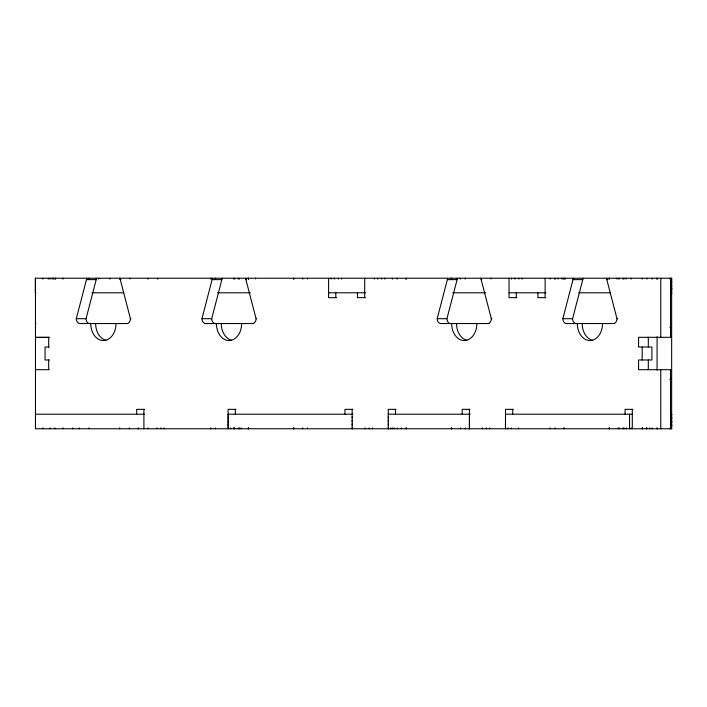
<?xml version="1.0" encoding="UTF-8"?>
<svg xmlns="http://www.w3.org/2000/svg" width="707" height="707" viewBox="0 0 707 707"><rect width="100%" height="100%" fill="white"/><g stroke="black" fill="none" stroke-linecap="round" stroke-linejoin="round"><path stroke-width="1.06" d="M35.474 426.348L35.474 425.128M35.474 422.698L35.474 421.487M35.474 419.057L35.474 417.846M35.474 415.416L35.474 414.205L144.608 414.205M35.474 294.006L35.474 292.795M35.474 290.365L35.474 289.154M35.474 286.724L35.474 285.513M35.474 283.083L35.474 281.872M35.474 279.442L35.474 278.222L35.474 428.769L671.65 428.769L671.65 278.222L35.35 278.222L35.35 292.795L35.96 292.795M228.122 427.558L228.122 428.769L228.122 409.344L236.041 409.344M228.122 423.917L228.122 426.348M228.122 420.276L228.122 422.698M228.122 416.635L228.122 419.057M328.596 278.222L328.596 297.656L336.426 297.656M338.344 279.141L338.344 278.222M352.174 427.558L352.174 428.769L352.174 409.344M352.174 425.128L352.174 423.917M352.174 421.487L352.174 420.276M352.174 417.846L352.174 416.635M374.436 279.141L374.436 278.222M388.258 427.558L388.258 428.769L388.258 409.344L396.088 409.344M388.258 425.128L388.258 423.917M388.258 421.487L388.258 420.276M388.258 417.846L388.258 416.635M469.404 427.558L469.404 428.769L469.404 409.344M469.404 425.128L469.404 423.917M469.404 421.487L469.404 420.276M469.404 417.846L469.404 416.635M505.496 427.558L505.496 428.769L505.496 409.344L513.326 409.344M505.496 425.128L505.496 423.917M505.496 421.487L505.496 420.276M505.496 417.846L505.496 416.635M509.04 278.222L509.04 297.656L516.87 297.656M518.788 279.141L518.788 278.222M554.88 279.141L554.88 278.222M648.31 369.69L648.319 359.978M671.65 290.365L671.65 287.943L671.65 289.154M671.65 286.724L671.65 284.294M671.65 283.083L671.65 280.652M671.65 279.442L671.65 278.222M671.65 294.006L671.65 291.584M671.65 428.769L671.65 427.859M671.65 425.128L671.65 426.038L671.65 424.218M671.65 420.577L671.65 422.397L671.65 421.036M671.65 417.846L671.65 418.756L671.65 416.936M657.077 428.318L657.077 428.769L657.077 427.859L657.13 428.769M127.773 323.55L79.909 323.55A4.861 3.606 -90 0 1 76.303 318.698L86.466 279.618A4.861 3.615 -90 0 0 86.616 278.222M89.656 323.55A4.861 3.606 -90 0 1 86.051 318.698L96.214 279.618A4.861 3.615 -90 0 0 96.364 278.222M253.698 323.55L205.56 323.55A4.861 3.606 -90 0 1 201.955 318.698L212.118 279.618A4.861 3.615 -90 0 0 212.268 278.222M215.308 323.55A4.861 3.606 -90 0 1 211.702 318.698L221.865 279.618A4.861 3.615 -90 0 0 222.016 278.222M488.935 323.55L440.806 323.55A4.861 3.606 -90 0 1 437.191 318.698L447.354 279.618A4.861 3.615 -90 0 0 447.504 278.222M450.553 323.55A4.861 3.606 -90 0 1 446.939 318.698L457.102 279.618A4.861 3.615 -90 0 0 457.261 278.222M614.595 323.55L566.457 323.55A4.861 3.606 -90 0 1 562.852 318.698L573.015 279.618A4.861 3.615 90 0 0 573.165 278.222M576.205 323.55A4.861 3.606 -90 0 1 572.599 318.698L582.762 279.618A4.861 3.615 -90 0 0 582.913 278.222M86.466 279.618L96.214 279.618M120.119 278.222A4.861 3.606 90 0 0 120.27 279.618L120.879 279.618M212.118 279.618L221.865 279.618M245.771 278.222A4.861 3.606 90 0 0 245.921 279.618L246.531 279.618M447.354 279.618L457.102 279.618M481.007 278.222A4.861 3.606 90 0 0 481.167 279.618L481.767 279.618M573.015 279.618L582.762 279.618M606.668 278.222A4.861 3.606 90 0 0 606.818 279.618L607.428 279.618M91.998 292.795L123.698 292.795M217.509 292.795L250.366 292.795M328.596 292.795L365.501 292.795M452.701 292.795L485.576 292.795M509.04 292.795L545.945 292.795M578.688 292.795L610.406 292.795M365.386 297.656L357.468 297.656L357.468 292.795M545.742 297.656L537.912 297.656L537.912 292.795M76.303 318.698L86.051 318.698M126.827 323.55A4.861 3.606 -90 0 0 130.433 318.698L131.042 318.698M201.955 318.698L211.702 318.698M252.479 323.55A4.861 3.606 90 0 0 256.084 318.698L256.694 318.698M437.191 318.698L446.939 318.698M487.715 323.55A4.861 3.606 -90 0 0 491.33 318.698L491.939 318.698M562.852 318.698L572.599 318.698M613.376 323.55A4.861 3.606 90 0 0 616.981 318.698L617.591 318.698M35.474 323.55L35.924 323.55M669.829 327.597L671.65 327.597M35.447 337.31L49.287 337.31M671.65 337.31L638.562 337.31L638.562 347.022L651.916 347.022L651.916 359.978L638.562 359.978L638.562 369.69L671.65 369.69M35.474 337.433L49.128 337.433M49.34 347.022L45.071 347.022L45.071 359.978L49.34 359.978M35.447 369.69L49.287 369.69M669.829 379.403L671.65 379.403M144.608 409.344L136.69 409.344L136.69 414.205M352.784 409.344L344.954 409.344L344.954 414.205M470.014 409.344L462.184 409.344L462.184 414.205M632.915 409.344L625.085 409.344L625.085 414.205M352.987 414.205L228.122 414.205L228.122 415.416M388.258 414.205L470.217 414.205M505.496 414.205L632.588 414.205M671.297 414.205L671.65 415.115L671.65 414.205L671.65 414.656M606.818 279.618L616.981 318.698M481.167 279.618L491.33 318.698M245.921 279.618L256.084 318.698M120.27 279.618L130.433 318.698M648.31 337.31L648.319 347.022M670.51 278.222L670.51 337.31M670.51 369.69L670.51 428.769M670.263 278.222L670.263 279.141M670.263 427.859L670.263 428.769M660.762 278.222L660.762 337.31M660.762 369.69L660.762 428.769M657.077 336.709L657.077 370.291M652.225 278.222L652.225 279.141M652.225 427.859L652.225 428.769M649.76 427.859L649.76 428.769M646.834 278.222L646.834 279.141M646.834 427.859L646.834 428.769M646.507 427.859L646.507 428.769M642.539 427.859L642.539 428.769M642.256 278.222L642.256 279.141M642.168 347.022L642.168 359.978M642.256 427.859L642.256 428.769M632.305 409.344L632.305 428.769M631.183 278.222L631.183 279.141M631.183 427.859L631.183 428.769M629.548 414.205L629.548 428.769M626.322 278.222L626.322 279.141M626.322 427.859L626.322 428.769M623.945 278.222L623.945 279.141M623.945 427.859L623.945 428.769M623.008 278.222L623.008 279.141M623.008 427.859L623.008 428.769M619.367 278.222L619.367 279.141M619.367 427.859L619.367 428.769M618.148 278.222L618.148 279.141M618.148 427.859L618.148 428.769M609.328 278.222L609.328 279.141M609.328 427.859L609.328 428.769M609.125 278.222L609.125 279.141M609.125 427.859L609.125 428.769M565.344 278.222L565.344 279.141M564.045 278.222L564.045 279.141M564.045 427.859L564.045 428.769M563.841 278.222L563.841 279.141M563.841 427.859L563.841 428.769M562.1 278.222L562.1 279.141M558.132 278.222L558.132 279.141M555.013 278.222L555.013 279.141M555.013 427.859L555.013 428.769M550.161 278.222L550.161 279.141M550.161 427.859L550.161 428.769M545.132 278.222L545.132 297.656M522.04 278.222L522.04 279.141M518.496 427.859L518.496 428.769M516.26 292.795L516.26 297.656M514.82 278.222L514.82 279.141M512.716 409.344L512.716 414.205M511.576 278.222L511.576 279.141M511.276 427.859L511.276 428.769M508.024 427.859L508.024 428.769M489.624 427.859L489.624 428.769M486.372 427.859L486.372 428.769M482.404 427.859L482.404 428.769M469.307 427.859L469.307 428.769M465.259 278.222L465.259 279.141M465.259 427.859L465.259 428.769M460.398 278.222L460.398 279.141M460.398 427.859L460.398 428.769M451.579 278.222L451.579 279.141M451.579 427.859L451.579 428.769M451.375 278.222L451.375 279.141M451.375 427.859L451.375 428.769M406.295 278.222L406.295 279.141M406.295 427.859L406.295 428.769M406.092 278.222L406.092 279.141M406.092 427.859L406.092 428.769M401.258 427.859L401.258 428.769M397.272 278.222L397.272 279.141M397.272 427.859L397.272 428.769M395.478 409.344L395.478 414.205M394.038 427.859L394.038 428.769M392.412 278.222L392.412 279.141M392.412 427.859L392.412 428.769M390.794 427.859L390.794 428.769M388.364 427.859L388.364 428.769M384.9 278.222L384.9 279.141M381.647 278.222L381.647 279.141M377.679 278.222L377.679 279.141M372.386 427.859L372.386 428.769M369.142 427.859L369.142 428.769M365.174 427.859L365.174 428.769M364.688 278.222L364.688 297.656M341.596 278.222L341.596 279.141M335.816 292.795L335.816 297.656M334.376 278.222L334.376 279.141M331.123 278.222L331.123 279.141M307.51 278.222L307.51 279.141M307.51 427.859L307.51 428.769M302.649 278.222L302.649 279.141M302.649 427.859L302.649 428.769M293.829 278.222L293.829 279.141M293.829 427.859L293.829 428.769M293.626 278.222L293.626 279.141M293.626 427.859L293.626 428.769M248.546 278.222L248.546 279.141M248.546 427.859L248.546 428.769M248.343 278.222L248.343 279.141M248.343 427.859L248.343 428.769M241.122 427.859L241.122 428.769M239.523 278.222L239.523 279.141M239.523 427.859L239.523 428.769M238.303 278.222L238.303 279.141M238.303 427.859L238.303 428.769M235.343 409.344L235.343 414.205M234.662 278.222L234.662 279.141M234.662 427.859L234.662 428.769M233.902 427.859L233.902 428.769M233.725 278.222L233.725 279.141M233.725 427.859L233.725 428.769M230.65 427.859L230.65 428.769M215.405 278.222L215.405 279.141M215.405 427.859L215.405 428.769M210.827 278.222L210.827 279.141M210.827 427.859L210.827 428.769M164.13 427.859L164.13 428.769M160.878 427.859L160.878 428.769M157.688 278.222L157.688 279.141M156.91 427.859L156.91 428.769M147.975 278.222L147.975 279.141M147.975 427.859L147.975 428.769M143.901 409.344L143.901 428.769M138.263 427.859L138.263 428.769M129.363 427.859L129.363 428.769M119.651 278.222L119.651 279.141M119.651 427.859L119.651 428.769M109.939 278.222L109.939 279.141M98.68 278.222L98.68 279.141M88.967 278.222L88.967 279.141M88.967 427.859L88.967 428.769M79.255 427.859L79.255 428.769M72.706 427.859L72.706 428.769M62.994 278.222L62.994 279.141M62.994 427.859L62.994 428.769M55.561 278.222L55.561 279.141M54.899 278.222L54.899 279.141M54.899 427.859L54.899 428.769M53.281 278.222L53.281 279.141M52.318 278.222L52.318 279.141M50.038 278.222L50.038 279.141M50.038 427.859L50.038 428.769M48.677 337.31L48.677 347.022M48.677 359.978L48.677 369.69M48.35 278.222L48.35 279.141M42.756 278.222L42.756 279.141M42.756 427.859L42.756 428.769M116.001 323.55A16.995 12.629 90 0 1 103.363 340.553A16.995 12.629 90 0 1 90.735 323.55M129.902 278.929A4.861 3.606 -90 0 1 129.867 278.222M241.653 323.55A16.995 12.629 -90 0 1 229.024 340.553A16.995 12.629 -90 0 1 216.386 323.55M255.563 278.929A4.861 3.606 90 0 1 255.519 278.222M476.889 323.55A16.995 12.629 90 0 1 464.26 340.553A16.995 12.629 90 0 1 451.632 323.55M490.799 278.929A4.861 3.606 -90 0 1 490.764 278.222M602.55 323.55A16.995 12.629 -90 0 1 589.912 340.553A16.995 12.629 -90 0 1 577.283 323.55M616.451 278.929A4.861 3.606 90 0 1 616.416 278.222M592.493 340.261A16.995 12.629 90 0 1 582.161 323.55M466.832 340.261A16.995 12.629 90 0 1 456.501 323.55M105.944 340.261A16.995 12.629 90 0 1 95.613 323.55M231.596 340.261A16.995 12.629 -90 0 1 221.264 323.55M657.077 278.222L657.077 279.141L657.077 278.222"/></g></svg>
